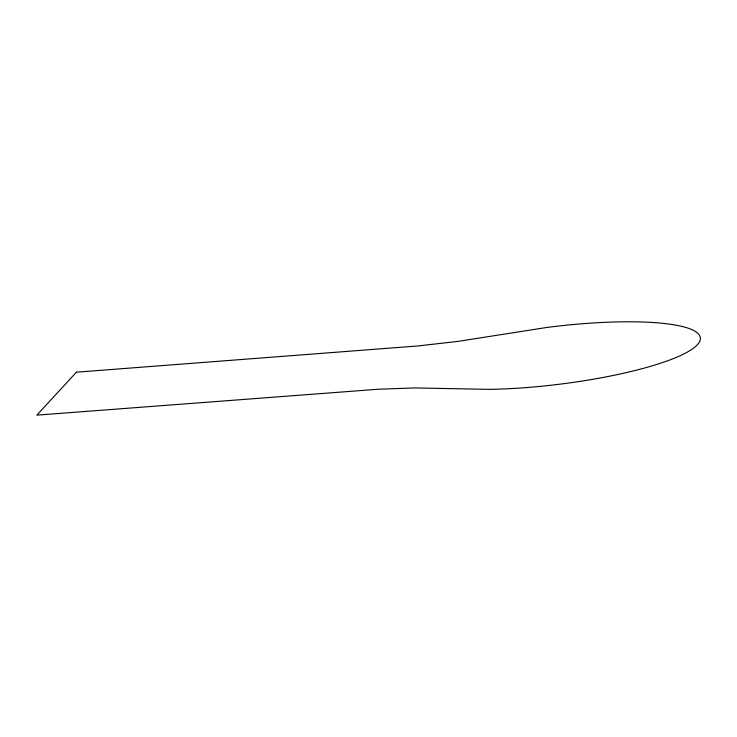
<?xml version="1.0" encoding="UTF-8"?>
<svg xmlns="http://www.w3.org/2000/svg" width="737" height="737" viewBox="0 0 737 737"><rect width="100%" height="100%" fill="white"/><g stroke="black" fill="none" stroke-linecap="round" stroke-linejoin="round"><path stroke-width="1.11" d="M76.427 372.185L36.85 415.143L378.053 389.247L414.949 387.929L489.626 389.366A146.46 28.946 -7 0 0 697.368 344.741A146.46 28.946 -7 0 0 546.633 327.486L457.806 341.415L417.943 345.948L76.427 372.185"/></g></svg>
